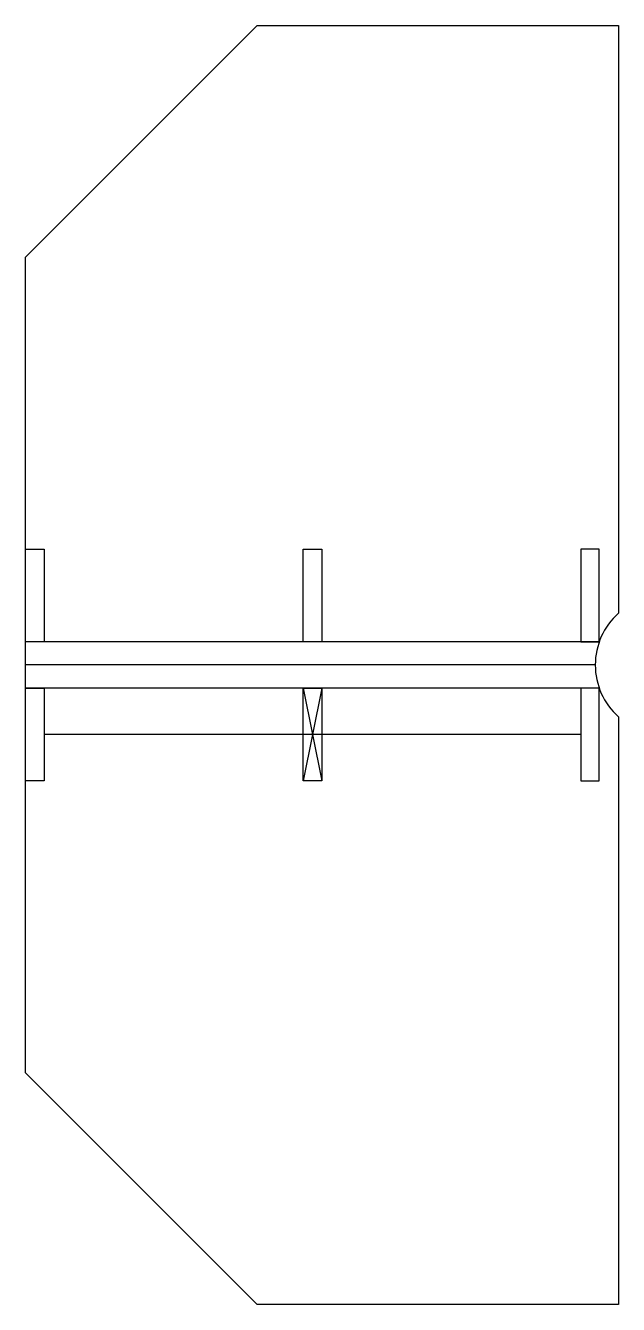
# Model space of a CAD drawing. Header units: millimetres. Extents: x -64 to 64, y -138 to 138.
import ezdxf

# ---------------------------------------------------------------- set-up
doc = ezdxf.new("R2010")
doc.units = ezdxf.units.MM
doc.layers.get('0').update_dxf_attribs({"linetype": 'CONTINUOUS'})

msp = doc.modelspace()

# ---------------------------------------------------------------- linework, layer by layer
for p, q in [((59.86, 5), (-64, 5)), ((59, 0), (-64, 0)), ((59.86, -5), (-64, -5)), ((-64, -5), (-60, -5)), ((-64, -25), (-64, -5)), ((-60, -5), (-60, -25)), ((-4.07, -5), (-0.07, -5)), ((-4.07, -25), (-4.07, -5)), ((-4.07, -5), (-0.07, -25)), ((-0.07, -5), (-4.07, -25)), ((-0.07, -5), (-0.07, -25)), ((59.86, -5), (55.86, -5)), ((55.86, -5), (55.86, -25)), ((59.86, -25), (59.86, -5)), ((55.86, -15), (-60, -15)), ((-60, -25), (-64, -25)), ((-0.07, -25), (-4.07, -25)), ((55.86, -25), (59.86, -25))]:
    msp.add_line(p, q)
msp.add_lwpolyline([(64, -138), (-14, -138), (-64, -88), (-64, 88), (-14, 138), (64, 138), (64, 11.18, 0.447214), (64, -11.18)], format="xyb", close=True)
for points in [[(-60, 5), (-64, 5), (-64, 25), (-60, 25)], [(-0.07, 25), (-0.07, 5), (-4.07, 5), (-4.07, 25)], [(55.86, 5), (59.86, 5), (59.86, 25), (55.86, 25)]]:
    msp.add_lwpolyline(points, close=True)

doc.saveas('drawing.dxf')
